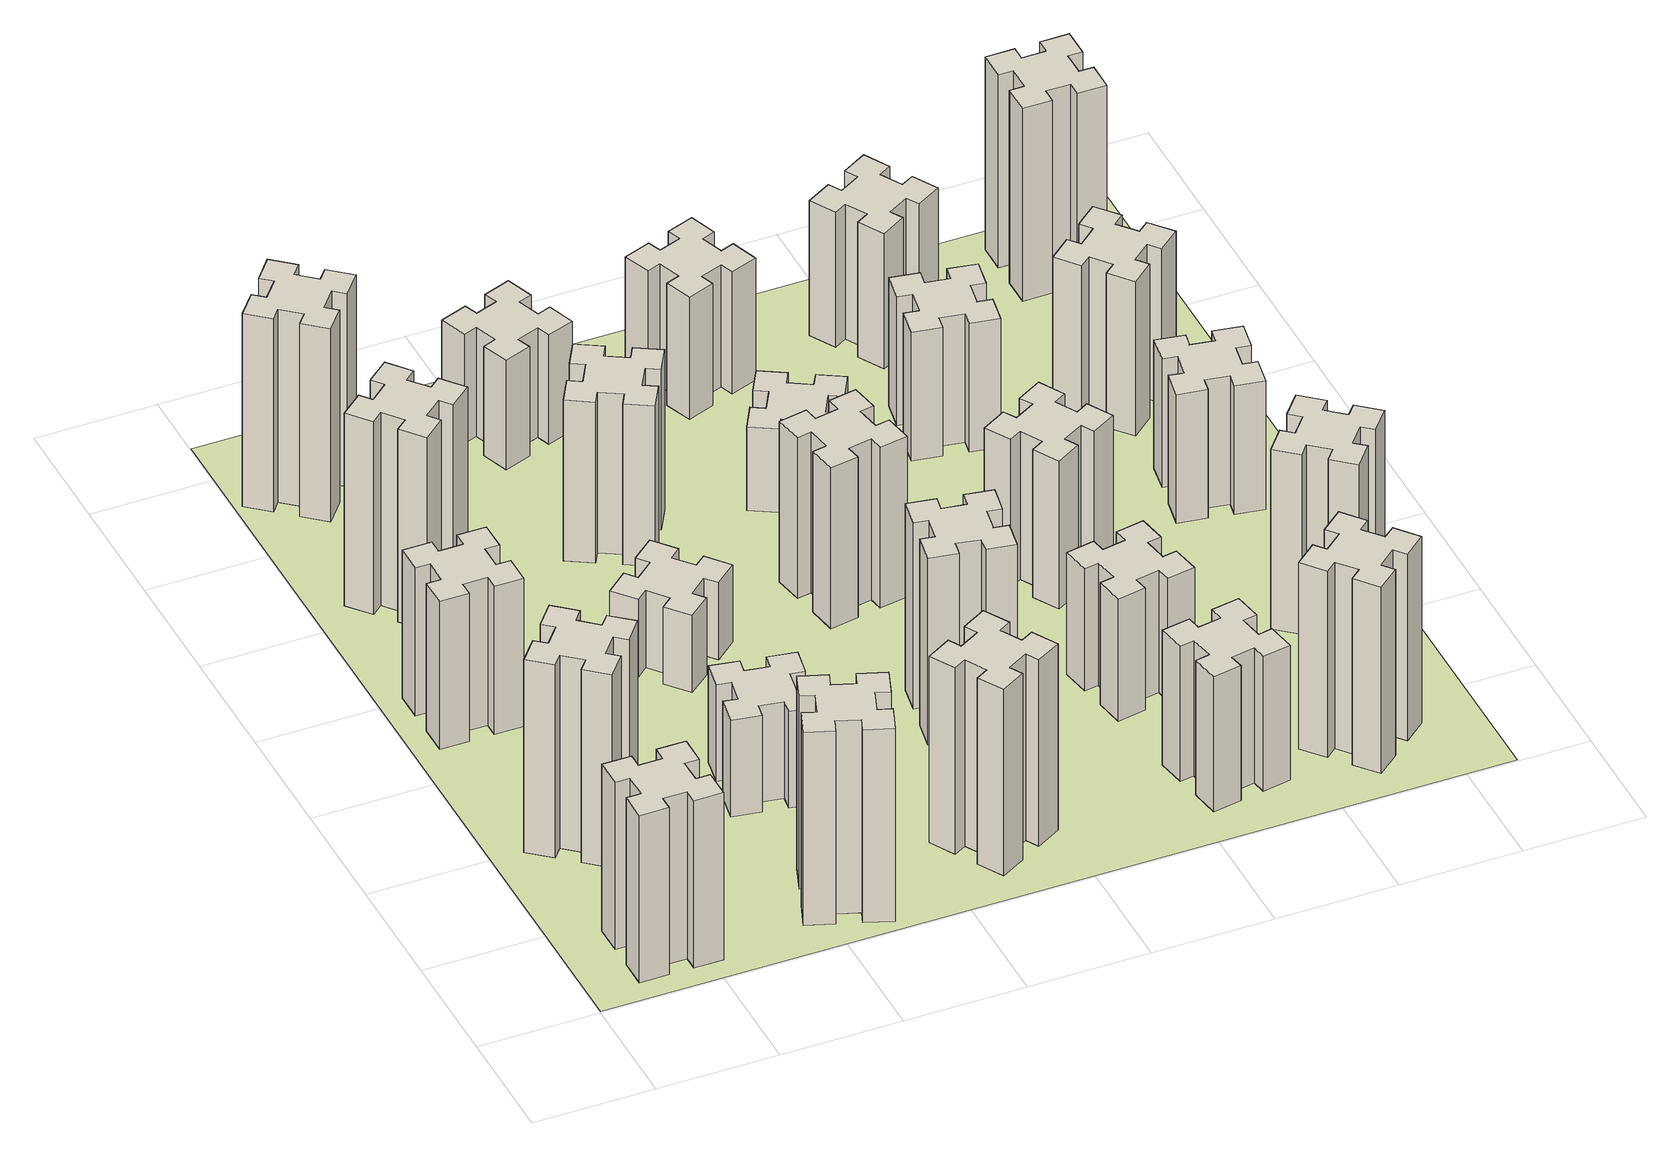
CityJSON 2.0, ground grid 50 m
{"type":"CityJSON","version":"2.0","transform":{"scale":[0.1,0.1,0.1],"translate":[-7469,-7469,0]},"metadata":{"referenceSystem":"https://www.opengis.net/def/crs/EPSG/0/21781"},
"CityObjects":{
"building1":{"type":"Building","attributes":{"class":"1000","function":"1000","usage":"1000","yearOfConstruction":2016,"roofType":"1000","measuredHeight":78,"storeysAboveGround":30,"storeysBelowGround":0},"geometry":[{"type":"Solid","lod":"1","boundaries":[[[[0,1,2,3,4,5,6,7,8,9,10,11,12,13,14,15,16,17,18,19]],[[17,16,20,21]],[[16,15,22,20]],[[15,14,23,22]],[[14,13,24,23]],[[13,12,25,24]],[[12,11,26,25]],[[11,10,27,26]],[[10,9,28,27]],[[9,8,29,28]],[[8,7,30,29]],[[7,6,31,30]],[[6,5,32,31]],[[5,4,33,32]],[[4,3,34,33]],[[3,2,35,34]],[[2,1,36,35]],[[1,0,37,36]],[[0,19,38,37]],[[19,18,39,38]],[[18,17,21,39]],[[24,25,26,27,28,29,30,31,32,33,34,35,36,37,38,39,21,20,22,23]]]]}]},
"building2":{"type":"Building","attributes":{"class":"1000","function":"1000","usage":"1000","yearOfConstruction":2016,"roofType":"1000","measuredHeight":90,"storeysAboveGround":30,"storeysBelowGround":0},"geometry":[{"type":"Solid","lod":"1","boundaries":[[[[40,41,42,43,44,45,46,47,48,49,50,51,52,53,54,55,56,57,58,59]],[[57,56,60,61]],[[56,55,62,60]],[[55,54,63,62]],[[54,53,64,63]],[[53,52,65,64]],[[52,51,66,65]],[[51,50,67,66]],[[50,49,68,67]],[[49,48,69,68]],[[48,47,70,69]],[[47,46,71,70]],[[46,45,72,71]],[[45,44,73,72]],[[44,43,74,73]],[[43,42,75,74]],[[42,41,76,75]],[[41,40,77,76]],[[40,59,78,77]],[[59,58,79,78]],[[58,57,61,79]],[[64,65,66,67,68,69,70,71,72,73,74,75,76,77,78,79,61,60,62,63]]]]}]},
"building3":{"type":"Building","attributes":{"class":"1000","function":"1000","usage":"1000","yearOfConstruction":2016,"roofType":"1000","measuredHeight":69,"storeysAboveGround":30,"storeysBelowGround":0},"geometry":[{"type":"Solid","lod":"1","boundaries":[[[[80,81,82,83,84,85,86,87,88,89,90,91,92,93,94,95,96,97,98,99]],[[97,96,100,101]],[[96,95,102,100]],[[95,94,103,102]],[[94,93,104,103]],[[93,92,105,104]],[[92,91,106,105]],[[91,90,107,106]],[[90,89,108,107]],[[89,88,109,108]],[[88,87,110,109]],[[87,86,111,110]],[[86,85,112,111]],[[85,84,113,112]],[[84,83,114,113]],[[83,82,115,114]],[[82,81,116,115]],[[81,80,117,116]],[[80,99,118,117]],[[99,98,119,118]],[[98,97,101,119]],[[104,105,106,107,108,109,110,111,112,113,114,115,116,117,118,119,101,100,102,103]]]]}]},
"building4":{"type":"Building","attributes":{"class":"1000","function":"1000","usage":"1000","yearOfConstruction":2016,"roofType":"1000","measuredHeight":90,"storeysAboveGround":30,"storeysBelowGround":0},"geometry":[{"type":"Solid","lod":"1","boundaries":[[[[120,121,122,123,124,125,126,127,128,129,130,131,132,133,134,135,136,137,138,139]],[[137,136,140,141]],[[136,135,142,140]],[[135,134,143,142]],[[134,133,144,143]],[[133,132,145,144]],[[132,131,146,145]],[[131,130,147,146]],[[130,129,148,147]],[[129,128,149,148]],[[128,127,150,149]],[[127,126,151,150]],[[126,125,152,151]],[[125,124,153,152]],[[124,123,154,153]],[[123,122,155,154]],[[122,121,156,155]],[[121,120,157,156]],[[120,139,158,157]],[[139,138,159,158]],[[138,137,141,159]],[[144,145,146,147,148,149,150,151,152,153,154,155,156,157,158,159,141,140,142,143]]]]}]},
"building5":{"type":"Building","attributes":{"class":"1000","function":"1000","usage":"1000","yearOfConstruction":2016,"roofType":"1000","measuredHeight":90,"storeysAboveGround":30,"storeysBelowGround":0},"geometry":[{"type":"Solid","lod":"1","boundaries":[[[[160,161,162,163,164,165,166,167,168,169,170,171,172,173,174,175,176,177,178,179]],[[177,176,180,181]],[[176,175,182,180]],[[175,174,183,182]],[[174,173,184,183]],[[173,172,185,184]],[[172,171,186,185]],[[171,170,187,186]],[[170,169,188,187]],[[169,168,189,188]],[[168,167,190,189]],[[167,166,191,190]],[[166,165,192,191]],[[165,164,193,192]],[[164,163,194,193]],[[163,162,195,194]],[[162,161,196,195]],[[161,160,197,196]],[[160,179,198,197]],[[179,178,199,198]],[[178,177,181,199]],[[184,185,186,187,188,189,190,191,192,193,194,195,196,197,198,199,181,180,182,183]]]]}]},
"building6":{"type":"Building","attributes":{"class":"1000","function":"1000","usage":"1000","yearOfConstruction":2016,"roofType":"1000","measuredHeight":90,"storeysAboveGround":30,"storeysBelowGround":0},"geometry":[{"type":"Solid","lod":"1","boundaries":[[[[200,201,202,203,204,205,206,207,208,209,210,211,212,213,214,215,216,217,218,219]],[[217,216,220,221]],[[216,215,222,220]],[[215,214,223,222]],[[214,213,224,223]],[[213,212,225,224]],[[212,211,226,225]],[[211,210,227,226]],[[210,209,228,227]],[[209,208,229,228]],[[208,207,230,229]],[[207,206,231,230]],[[206,205,232,231]],[[205,204,233,232]],[[204,203,234,233]],[[203,202,235,234]],[[202,201,236,235]],[[201,200,237,236]],[[200,219,238,237]],[[219,218,239,238]],[[218,217,221,239]],[[224,225,226,227,228,229,230,231,232,233,234,235,236,237,238,239,221,220,222,223]]]]}]},
"building7":{"type":"Building","attributes":{"class":"1000","function":"1000","usage":"1000","yearOfConstruction":2016,"roofType":"1000","measuredHeight":45,"storeysAboveGround":30,"storeysBelowGround":0},"geometry":[{"type":"Solid","lod":"1","boundaries":[[[[240,241,242,243,244,245,246,247,248,249,250,251,252,253,254,255,256,257,258,259]],[[257,256,260,261]],[[256,255,262,260]],[[255,254,263,262]],[[254,253,264,263]],[[253,252,265,264]],[[252,251,266,265]],[[251,250,267,266]],[[250,249,268,267]],[[249,248,269,268]],[[248,247,270,269]],[[247,246,271,270]],[[246,245,272,271]],[[245,244,273,272]],[[244,243,274,273]],[[243,242,275,274]],[[242,241,276,275]],[[241,240,277,276]],[[240,259,278,277]],[[259,258,279,278]],[[258,257,261,279]],[[264,265,266,267,268,269,270,271,272,273,274,275,276,277,278,279,261,260,262,263]]]]}]},
"building8":{"type":"Building","attributes":{"class":"1000","function":"1000","usage":"1000","yearOfConstruction":2016,"roofType":"1000","measuredHeight":36,"storeysAboveGround":30,"storeysBelowGround":0},"geometry":[{"type":"Solid","lod":"1","boundaries":[[[[280,281,282,283,284,285,286,287,288,289,290,291,292,293,294,295,296,297,298,299]],[[297,296,300,301]],[[296,295,302,300]],[[295,294,303,302]],[[294,293,304,303]],[[293,292,305,304]],[[292,291,306,305]],[[291,290,307,306]],[[290,289,308,307]],[[289,288,309,308]],[[288,287,310,309]],[[287,286,311,310]],[[286,285,312,311]],[[285,284,313,312]],[[284,283,314,313]],[[283,282,315,314]],[[282,281,316,315]],[[281,280,317,316]],[[280,299,318,317]],[[299,298,319,318]],[[298,297,301,319]],[[304,305,306,307,308,309,310,311,312,313,314,315,316,317,318,319,301,300,302,303]]]]}]},
"building9":{"type":"Building","attributes":{"class":"1000","function":"1000","usage":"1000","yearOfConstruction":2016,"roofType":"1000","measuredHeight":87,"storeysAboveGround":30,"storeysBelowGround":0},"geometry":[{"type":"Solid","lod":"1","boundaries":[[[[320,321,322,323,324,325,326,327,328,329,330,331,332,333,334,335,336,337,338,339]],[[337,336,340,341]],[[336,335,342,340]],[[335,334,343,342]],[[334,333,344,343]],[[333,332,345,344]],[[332,331,346,345]],[[331,330,347,346]],[[330,329,348,347]],[[329,328,349,348]],[[328,327,350,349]],[[327,326,351,350]],[[326,325,352,351]],[[325,324,353,352]],[[324,323,354,353]],[[323,322,355,354]],[[322,321,356,355]],[[321,320,357,356]],[[320,339,358,357]],[[339,338,359,358]],[[338,337,341,359]],[[344,345,346,347,348,349,350,351,352,353,354,355,356,357,358,359,341,340,342,343]]]]}]},
"building10":{"type":"Building","attributes":{"class":"1000","function":"1000","usage":"1000","yearOfConstruction":2016,"roofType":"1000","measuredHeight":75,"storeysAboveGround":30,"storeysBelowGround":0},"geometry":[{"type":"Solid","lod":"1","boundaries":[[[[360,361,362,363,364,365,366,367,368,369,370,371,372,373,374,375,376,377,378,379]],[[377,376,380,381]],[[376,375,382,380]],[[375,374,383,382]],[[374,373,384,383]],[[373,372,385,384]],[[372,371,386,385]],[[371,370,387,386]],[[370,369,388,387]],[[369,368,389,388]],[[368,367,390,389]],[[367,366,391,390]],[[366,365,392,391]],[[365,364,393,392]],[[364,363,394,393]],[[363,362,395,394]],[[362,361,396,395]],[[361,360,397,396]],[[360,379,398,397]],[[379,378,399,398]],[[378,377,381,399]],[[384,385,386,387,388,389,390,391,392,393,394,395,396,397,398,399,381,380,382,383]]]]}]},
"building11":{"type":"Building","attributes":{"class":"1000","function":"1000","usage":"1000","yearOfConstruction":2016,"roofType":"1000","measuredHeight":51,"storeysAboveGround":30,"storeysBelowGround":0},"geometry":[{"type":"Solid","lod":"1","boundaries":[[[[400,401,402,403,404,405,406,407,408,409,410,411,412,413,414,415,416,417,418,419]],[[417,416,420,421]],[[416,415,422,420]],[[415,414,423,422]],[[414,413,424,423]],[[413,412,425,424]],[[412,411,426,425]],[[411,410,427,426]],[[410,409,428,427]],[[409,408,429,428]],[[408,407,430,429]],[[407,406,431,430]],[[406,405,432,431]],[[405,404,433,432]],[[404,403,434,433]],[[403,402,435,434]],[[402,401,436,435]],[[401,400,437,436]],[[400,419,438,437]],[[419,418,439,438]],[[418,417,421,439]],[[424,425,426,427,428,429,430,431,432,433,434,435,436,437,438,439,421,420,422,423]]]]}]},
"building12":{"type":"Building","attributes":{"class":"1000","function":"1000","usage":"1000","yearOfConstruction":2016,"roofType":"1000","measuredHeight":87,"storeysAboveGround":30,"storeysBelowGround":0},"geometry":[{"type":"Solid","lod":"1","boundaries":[[[[440,441,442,443,444,445,446,447,448,449,450,451,452,453,454,455,456,457,458,459]],[[457,456,460,461]],[[456,455,462,460]],[[455,454,463,462]],[[454,453,464,463]],[[453,452,465,464]],[[452,451,466,465]],[[451,450,467,466]],[[450,449,468,467]],[[449,448,469,468]],[[448,447,470,469]],[[447,446,471,470]],[[446,445,472,471]],[[445,444,473,472]],[[444,443,474,473]],[[443,442,475,474]],[[442,441,476,475]],[[441,440,477,476]],[[440,459,478,477]],[[459,458,479,478]],[[458,457,461,479]],[[464,465,466,467,468,469,470,471,472,473,474,475,476,477,478,479,461,460,462,463]]]]}]},
"building13":{"type":"Building","attributes":{"class":"1000","function":"1000","usage":"1000","yearOfConstruction":2016,"roofType":"1000","measuredHeight":75,"storeysAboveGround":30,"storeysBelowGround":0},"geometry":[{"type":"Solid","lod":"1","boundaries":[[[[480,481,482,483,484,485,486,487,488,489,490,491,492,493,494,495,496,497,498,499]],[[497,496,500,501]],[[496,495,502,500]],[[495,494,503,502]],[[494,493,504,503]],[[493,492,505,504]],[[492,491,506,505]],[[491,490,507,506]],[[490,489,508,507]],[[489,488,509,508]],[[488,487,510,509]],[[487,486,511,510]],[[486,485,512,511]],[[485,484,513,512]],[[484,483,514,513]],[[483,482,515,514]],[[482,481,516,515]],[[481,480,517,516]],[[480,499,518,517]],[[499,498,519,518]],[[498,497,501,519]],[[504,505,506,507,508,509,510,511,512,513,514,515,516,517,518,519,501,500,502,503]]]]}]},
"building14":{"type":"Building","attributes":{"class":"1000","function":"1000","usage":"1000","yearOfConstruction":2016,"roofType":"1000","measuredHeight":39,"storeysAboveGround":30,"storeysBelowGround":0},"geometry":[{"type":"Solid","lod":"1","boundaries":[[[[520,521,522,523,524,525,526,527,528,529,530,531,532,533,534,535,536,537,538,539]],[[537,536,540,541]],[[536,535,542,540]],[[535,534,543,542]],[[534,533,544,543]],[[533,532,545,544]],[[532,531,546,545]],[[531,530,547,546]],[[530,529,548,547]],[[529,528,549,548]],[[528,527,550,549]],[[527,526,551,550]],[[526,525,552,551]],[[525,524,553,552]],[[524,523,554,553]],[[523,522,555,554]],[[522,521,556,555]],[[521,520,557,556]],[[520,539,558,557]],[[539,538,559,558]],[[538,537,541,559]],[[544,545,546,547,548,549,550,551,552,553,554,555,556,557,558,559,541,540,542,543]]]]}]},
"building15":{"type":"Building","attributes":{"class":"1000","function":"1000","usage":"1000","yearOfConstruction":2016,"roofType":"1000","measuredHeight":63,"storeysAboveGround":30,"storeysBelowGround":0},"geometry":[{"type":"Solid","lod":"1","boundaries":[[[[560,561,562,563,564,565,566,567,568,569,570,571,572,573,574,575,576,577,578,579]],[[577,576,580,581]],[[576,575,582,580]],[[575,574,583,582]],[[574,573,584,583]],[[573,572,585,584]],[[572,571,586,585]],[[571,570,587,586]],[[570,569,588,587]],[[569,568,589,588]],[[568,567,590,589]],[[567,566,591,590]],[[566,565,592,591]],[[565,564,593,592]],[[564,563,594,593]],[[563,562,595,594]],[[562,561,596,595]],[[561,560,597,596]],[[560,579,598,597]],[[579,578,599,598]],[[578,577,581,599]],[[584,585,586,587,588,589,590,591,592,593,594,595,596,597,598,599,581,580,582,583]]]]}]},
"building16":{"type":"Building","attributes":{"class":"1000","function":"1000","usage":"1000","yearOfConstruction":2016,"roofType":"1000","measuredHeight":57,"storeysAboveGround":30,"storeysBelowGround":0},"geometry":[{"type":"Solid","lod":"1","boundaries":[[[[600,601,602,603,604,605,606,607,608,609,610,611,612,613,614,615,616,617,618,619]],[[617,616,620,621]],[[616,615,622,620]],[[615,614,623,622]],[[614,613,624,623]],[[613,612,625,624]],[[612,611,626,625]],[[611,610,627,626]],[[610,609,628,627]],[[609,608,629,628]],[[608,607,630,629]],[[607,606,631,630]],[[606,605,632,631]],[[605,604,633,632]],[[604,603,634,633]],[[603,602,635,634]],[[602,601,636,635]],[[601,600,637,636]],[[600,619,638,637]],[[619,618,639,638]],[[618,617,621,639]],[[624,625,626,627,628,629,630,631,632,633,634,635,636,637,638,639,621,620,622,623]]]]}]},
"building17":{"type":"Building","attributes":{"class":"1000","function":"1000","usage":"1000","yearOfConstruction":2016,"roofType":"1000","measuredHeight":57,"storeysAboveGround":30,"storeysBelowGround":0},"geometry":[{"type":"Solid","lod":"1","boundaries":[[[[640,641,642,643,644,645,646,647,648,649,650,651,652,653,654,655,656,657,658,659]],[[657,656,660,661]],[[656,655,662,660]],[[655,654,663,662]],[[654,653,664,663]],[[653,652,665,664]],[[652,651,666,665]],[[651,650,667,666]],[[650,649,668,667]],[[649,648,669,668]],[[648,647,670,669]],[[647,646,671,670]],[[646,645,672,671]],[[645,644,673,672]],[[644,643,674,673]],[[643,642,675,674]],[[642,641,676,675]],[[641,640,677,676]],[[640,659,678,677]],[[659,658,679,678]],[[658,657,661,679]],[[664,665,666,667,668,669,670,671,672,673,674,675,676,677,678,679,661,660,662,663]]]]}]},
"building18":{"type":"Building","attributes":{"class":"1000","function":"1000","usage":"1000","yearOfConstruction":2016,"roofType":"1000","measuredHeight":69,"storeysAboveGround":30,"storeysBelowGround":0},"geometry":[{"type":"Solid","lod":"1","boundaries":[[[[680,681,682,683,684,685,686,687,688,689,690,691,692,693,694,695,696,697,698,699]],[[697,696,700,701]],[[696,695,702,700]],[[695,694,703,702]],[[694,693,704,703]],[[693,692,705,704]],[[692,691,706,705]],[[691,690,707,706]],[[690,689,708,707]],[[689,688,709,708]],[[688,687,710,709]],[[687,686,711,710]],[[686,685,712,711]],[[685,684,713,712]],[[684,683,714,713]],[[683,682,715,714]],[[682,681,716,715]],[[681,680,717,716]],[[680,699,718,717]],[[699,698,719,718]],[[698,697,701,719]],[[704,705,706,707,708,709,710,711,712,713,714,715,716,717,718,719,701,700,702,703]]]]}]},
"building19":{"type":"Building","attributes":{"class":"1000","function":"1000","usage":"1000","yearOfConstruction":2016,"roofType":"1000","measuredHeight":87,"storeysAboveGround":30,"storeysBelowGround":0},"geometry":[{"type":"Solid","lod":"1","boundaries":[[[[720,721,722,723,724,725,726,727,728,729,730,731,732,733,734,735,736,737,738,739]],[[737,736,740,741]],[[736,735,742,740]],[[735,734,743,742]],[[734,733,744,743]],[[733,732,745,744]],[[732,731,746,745]],[[731,730,747,746]],[[730,729,748,747]],[[729,728,749,748]],[[728,727,750,749]],[[727,726,751,750]],[[726,725,752,751]],[[725,724,753,752]],[[724,723,754,753]],[[723,722,755,754]],[[722,721,756,755]],[[721,720,757,756]],[[720,739,758,757]],[[739,738,759,758]],[[738,737,741,759]],[[744,745,746,747,748,749,750,751,752,753,754,755,756,757,758,759,741,740,742,743]]]]}]},
"building20":{"type":"Building","attributes":{"class":"1000","function":"1000","usage":"1000","yearOfConstruction":2016,"roofType":"1000","measuredHeight":60,"storeysAboveGround":30,"storeysBelowGround":0},"geometry":[{"type":"Solid","lod":"1","boundaries":[[[[760,761,762,763,764,765,766,767,768,769,770,771,772,773,774,775,776,777,778,779]],[[777,776,780,781]],[[776,775,782,780]],[[775,774,783,782]],[[774,773,784,783]],[[773,772,785,784]],[[772,771,786,785]],[[771,770,787,786]],[[770,769,788,787]],[[769,768,789,788]],[[768,767,790,789]],[[767,766,791,790]],[[766,765,792,791]],[[765,764,793,792]],[[764,763,794,793]],[[763,762,795,794]],[[762,761,796,795]],[[761,760,797,796]],[[760,779,798,797]],[[779,778,799,798]],[[778,777,781,799]],[[784,785,786,787,788,789,790,791,792,793,794,795,796,797,798,799,781,780,782,783]]]]}]},
"building21":{"type":"Building","attributes":{"class":"1000","function":"1000","usage":"1000","yearOfConstruction":2016,"roofType":"1000","measuredHeight":63,"storeysAboveGround":30,"storeysBelowGround":0},"geometry":[{"type":"Solid","lod":"1","boundaries":[[[[800,801,802,803,804,805,806,807,808,809,810,811,812,813,814,815,816,817,818,819]],[[817,816,820,821]],[[816,815,822,820]],[[815,814,823,822]],[[814,813,824,823]],[[813,812,825,824]],[[812,811,826,825]],[[811,810,827,826]],[[810,809,828,827]],[[809,808,829,828]],[[808,807,830,829]],[[807,806,831,830]],[[806,805,832,831]],[[805,804,833,832]],[[804,803,834,833]],[[803,802,835,834]],[[802,801,836,835]],[[801,800,837,836]],[[800,819,838,837]],[[819,818,839,838]],[[818,817,821,839]],[[824,825,826,827,828,829,830,831,832,833,834,835,836,837,838,839,821,820,822,823]]]]}]},
"building22":{"type":"Building","attributes":{"class":"1000","function":"1000","usage":"1000","yearOfConstruction":2016,"roofType":"1000","measuredHeight":84,"storeysAboveGround":30,"storeysBelowGround":0},"geometry":[{"type":"Solid","lod":"1","boundaries":[[[[840,841,842,843,844,845,846,847,848,849,850,851,852,853,854,855,856,857,858,859]],[[857,856,860,861]],[[856,855,862,860]],[[855,854,863,862]],[[854,853,864,863]],[[853,852,865,864]],[[852,851,866,865]],[[851,850,867,866]],[[850,849,868,867]],[[849,848,869,868]],[[848,847,870,869]],[[847,846,871,870]],[[846,845,872,871]],[[845,844,873,872]],[[844,843,874,873]],[[843,842,875,874]],[[842,841,876,875]],[[841,840,877,876]],[[840,859,878,877]],[[859,858,879,878]],[[858,857,861,879]],[[864,865,866,867,868,869,870,871,872,873,874,875,876,877,878,879,861,860,862,863]]]]}]},
"building23":{"type":"Building","attributes":{"class":"1000","function":"1000","usage":"1000","yearOfConstruction":2016,"roofType":"1000","measuredHeight":60,"storeysAboveGround":30,"storeysBelowGround":0},"geometry":[{"type":"Solid","lod":"1","boundaries":[[[[880,881,882,883,884,885,886,887,888,889,890,891,892,893,894,895,896,897,898,899]],[[897,896,900,901]],[[896,895,902,900]],[[895,894,903,902]],[[894,893,904,903]],[[893,892,905,904]],[[892,891,906,905]],[[891,890,907,906]],[[890,889,908,907]],[[889,888,909,908]],[[888,887,910,909]],[[887,886,911,910]],[[886,885,912,911]],[[885,884,913,912]],[[884,883,914,913]],[[883,882,915,914]],[[882,881,916,915]],[[881,880,917,916]],[[880,899,918,917]],[[899,898,919,918]],[[898,897,901,919]],[[904,905,906,907,908,909,910,911,912,913,914,915,916,917,918,919,901,900,902,903]]]]}]},
"building24":{"type":"Building","attributes":{"class":"1000","function":"1000","usage":"1000","yearOfConstruction":2016,"roofType":"1000","measuredHeight":72,"storeysAboveGround":30,"storeysBelowGround":0},"geometry":[{"type":"Solid","lod":"1","boundaries":[[[[920,921,922,923,924,925,926,927,928,929,930,931,932,933,934,935,936,937,938,939]],[[937,936,940,941]],[[936,935,942,940]],[[935,934,943,942]],[[934,933,944,943]],[[933,932,945,944]],[[932,931,946,945]],[[931,930,947,946]],[[930,929,948,947]],[[929,928,949,948]],[[928,927,950,949]],[[927,926,951,950]],[[926,925,952,951]],[[925,924,953,952]],[[924,923,954,953]],[[923,922,955,954]],[[922,921,956,955]],[[921,920,957,956]],[[920,939,958,957]],[[939,938,959,958]],[[938,937,941,959]],[[944,945,946,947,948,949,950,951,952,953,954,955,956,957,958,959,941,940,942,943]]]]}]},
"building25":{"type":"Building","attributes":{"class":"1000","function":"1000","usage":"1000","yearOfConstruction":2016,"roofType":"1000","measuredHeight":90,"storeysAboveGround":30,"storeysBelowGround":0},"geometry":[{"type":"Solid","lod":"1","boundaries":[[[[960,961,962,963,964,965,966,967,968,969,970,971,972,973,974,975,976,977,978,979]],[[977,976,980,981]],[[976,975,982,980]],[[975,974,983,982]],[[974,973,984,983]],[[973,972,985,984]],[[972,971,986,985]],[[971,970,987,986]],[[970,969,988,987]],[[969,968,989,988]],[[968,967,990,989]],[[967,966,991,990]],[[966,965,992,991]],[[965,964,993,992]],[[964,963,994,993]],[[963,962,995,994]],[[962,961,996,995]],[[961,960,997,996]],[[960,979,998,997]],[[979,978,999,998]],[[978,977,981,999]],[[984,985,986,987,988,989,990,991,992,993,994,995,996,997,998,999,981,980,982,983]]]]}]},
"landuse1":{"type":"LandUse","attributes":{"name":"plot1","function":"1010"},"geometry":[{"type":"MultiSurface","lod":"1","boundaries":[[[1000,1001,1002,1003]]]}]}
},
"vertices":[
[265,325,0],[265,225,0],[205,225,0],[205,105,0],[325,105,0],[325,165,0],[425,165,0],[425,105,0],[545,105,0],[545,225,0],[485,225,0],[485,325,0],[545,325,0],[545,445,0],[425,445,0],[425,385,0],[325,385,0],[325,445,0],[205,445,0],[205,325,0],[325,385,780],[325,445,780],[425,385,780],[425,445,780],[545,445,780],[545,325,780],[485,325,780],[485,225,780],[545,225,780],[545,105,780],[425,105,780],[425,165,780],[325,165,780],[325,105,780],[205,105,780],[205,225,780],[265,225,780],[265,325,780],[205,325,780],[205,445,780],
[484,1067,0],[408,1132,0],[446,1178,0],[354,1255,0],[277,1163,0],[323,1124,0],[259,1048,0],[213,1086,0],[136,994,0],[228,917,0],[266,963,0],[343,899,0],[304,853,0],[396,776,0],[473,868,0],[427,906,0],[492,983,0],[538,944,0],[615,1036,0],[523,1113,0],[492,983,900],[538,944,900],[427,906,900],[473,868,900],[396,776,900],[304,853,900],[343,899,900],[266,963,900],[228,917,900],[136,994,900],[213,1086,900],[259,1048,900],[323,1124,900],[277,1163,900],[354,1255,900],[446,1178,900],[408,1132,900],[484,1067,900],[523,1113,900],[615,1036,900],
[325,1965,0],[225,1965,0],[225,2025,0],[105,2025,0],[105,1905,0],[165,1905,0],[165,1805,0],[105,1805,0],[105,1685,0],[225,1685,0],[225,1745,0],[325,1745,0],[325,1685,0],[445,1685,0],[445,1805,0],[385,1805,0],[385,1905,0],[445,1905,0],[445,2025,0],[325,2025,0],[385,1905,690],[445,1905,690],[385,1805,690],[445,1805,690],[445,1685,690],[325,1685,690],[325,1745,690],[225,1745,690],[225,1685,690],[105,1685,690],[105,1805,690],[165,1805,690],[165,1905,690],[105,1905,690],[105,2025,690],[225,2025,690],[225,1965,690],[325,1965,690],[325,2025,690],[445,2025,690],
[492,2628,0],[427,2704,0],[473,2743,0],[396,2835,0],[304,2758,0],[343,2712,0],[266,2647,0],[228,2693,0],[136,2616,0],[213,2524,0],[259,2563,0],[323,2486,0],[277,2448,0],[354,2356,0],[446,2433,0],[408,2479,0],[484,2543,0],[523,2497,0],[615,2574,0],[538,2666,0],[484,2543,900],[523,2497,900],[408,2479,900],[446,2433,900],[354,2356,900],[277,2448,900],[323,2486,900],[259,2563,900],[213,2524,900],[136,2616,900],[228,2693,900],[266,2647,900],[343,2712,900],[304,2758,900],[396,2835,900],[473,2743,900],[427,2704,900],[492,2628,900],[538,2666,900],[615,2574,900],
[1029,360,0],[995,266,0],[939,287,0],[897,174,0],[1010,133,0],[1031,189,0],[1125,155,0],[1104,99,0],[1217,57,0],[1258,170,0],[1202,191,0],[1236,285,0],[1292,264,0],[1333,377,0],[1220,418,0],[1200,362,0],[1106,396,0],[1127,452,0],[1014,493,0],[973,380,0],[1106,396,900],[1127,452,900],[1200,362,900],[1220,418,900],[1333,377,900],[1292,264,900],[1236,285,900],[1202,191,900],[1258,170,900],[1217,57,900],[1104,99,900],[1125,155,900],[1031,189,900],[1010,133,900],[897,174,900],[939,287,900],[995,266,900],[1029,360,900],[973,380,900],[1014,493,900],
[384,3387,0],[308,3452,0],[346,3498,0],[254,3575,0],[177,3483,0],[223,3444,0],[159,3368,0],[113,3406,0],[36,3314,0],[128,3237,0],[166,3283,0],[243,3219,0],[204,3173,0],[296,3096,0],[373,3188,0],[327,3226,0],[392,3303,0],[438,3264,0],[515,3356,0],[423,3433,0],[392,3303,900],[438,3264,900],[327,3226,900],[373,3188,900],[296,3096,900],[204,3173,900],[243,3219,900],[166,3283,900],[128,3237,900],[36,3314,900],[113,3406,900],[159,3368,900],[223,3444,900],[177,3483,900],[254,3575,900],[346,3498,900],[308,3452,900],[384,3387,900],[423,3433,900],[515,3356,900],
[1047,916,0],[1145,898,0],[1135,839,0],[1253,818,0],[1274,937,0],[1215,947,0],[1232,1045,0],[1291,1035,0],[1312,1153,0],[1194,1174,0],[1184,1115,0],[1085,1132,0],[1096,1191,0],[977,1212,0],[957,1094,0],[1016,1084,0],[998,985,0],[939,996,0],[918,877,0],[1037,857,0],[998,985,450],[939,996,450],[1016,1084,450],[957,1094,450],[977,1212,450],[1096,1191,450],[1085,1132,450],[1184,1115,450],[1194,1174,450],[1312,1153,450],[1291,1035,450],[1232,1045,450],[1215,947,450],[1274,937,450],[1253,818,450],[1135,839,450],[1145,898,450],[1047,916,450],[1037,857,450],[918,877,450],
[1083,1972,0],[1006,1907,0],[968,1953,0],[876,1876,0],[953,1784,0],[999,1823,0],[1063,1746,0],[1017,1708,0],[1094,1616,0],[1186,1693,0],[1148,1739,0],[1224,1803,0],[1263,1757,0],[1355,1834,0],[1278,1926,0],[1232,1888,0],[1167,1964,0],[1213,2003,0],[1136,2095,0],[1044,2018,0],[1167,1964,360],[1213,2003,360],[1232,1888,360],[1278,1926,360],[1355,1834,360],[1263,1757,360],[1224,1803,360],[1148,1739,360],[1186,1693,360],[1094,1616,360],[1017,1708,360],[1063,1746,360],[999,1823,360],[953,1784,360],[876,1876,360],[968,1953,360],[1006,1907,360],[1083,1972,360],[1044,2018,360],[1136,2095,360],
[1744,496,0],[1657,446,0],[1627,498,0],[1523,438,0],[1583,334,0],[1635,364,0],[1685,277,0],[1633,247,0],[1693,143,0],[1797,203,0],[1767,255,0],[1854,305,0],[1884,253,0],[1988,313,0],[1928,417,0],[1876,387,0],[1826,474,0],[1878,504,0],[1818,608,0],[1714,548,0],[1826,474,870],[1878,504,870],[1876,387,870],[1928,417,870],[1988,313,870],[1884,253,870],[1854,305,870],[1767,255,870],[1797,203,870],[1693,143,870],[1633,247,870],[1685,277,870],[1635,364,870],[1583,334,870],[1523,438,870],[1627,498,870],[1657,446,870],[1744,496,870],[1714,548,870],[1818,608,870],
[1314,2666,0],[1227,2716,0],[1257,2768,0],[1153,2828,0],[1093,2724,0],[1145,2694,0],[1095,2607,0],[1043,2637,0],[983,2533,0],[1087,2473,0],[1117,2525,0],[1204,2475,0],[1174,2423,0],[1278,2363,0],[1338,2467,0],[1286,2497,0],[1336,2584,0],[1388,2554,0],[1448,2658,0],[1344,2718,0],[1336,2584,750],[1388,2554,750],[1286,2497,750],[1338,2467,750],[1278,2363,750],[1174,2423,750],[1204,2475,750],[1117,2525,750],[1087,2473,750],[983,2533,750],[1043,2637,750],[1095,2607,750],[1145,2694,750],[1093,2724,750],[1153,2828,750],[1257,2768,750],[1227,2716,750],[1314,2666,750],[1344,2718,750],[1448,2658,750],
[1125,3456,0],[1031,3422,0],[1010,3478,0],[897,3437,0],[939,3324,0],[995,3345,0],[1029,3251,0],[973,3230,0],[1014,3117,0],[1127,3159,0],[1106,3215,0],[1200,3249,0],[1220,3193,0],[1333,3234,0],[1292,3347,0],[1236,3326,0],[1202,3420,0],[1258,3440,0],[1217,3553,0],[1104,3512,0],[1202,3420,510],[1258,3440,510],[1236,3326,510],[1292,3347,510],[1333,3234,510],[1220,3193,510],[1200,3249,510],[1106,3215,510],[1127,3159,510],[1014,3117,510],[973,3230,510],[1029,3251,510],[995,3345,510],[939,3324,510],[897,3437,510],[1010,3478,510],[1031,3422,510],[1125,3456,510],[1104,3512,510],[1217,3553,510],
[2055,1047,0],[2072,1145,0],[2131,1135,0],[2152,1253,0],[2034,1274,0],[2024,1215,0],[1925,1232,0],[1936,1291,0],[1817,1312,0],[1797,1194,0],[1856,1184,0],[1838,1085,0],[1779,1096,0],[1758,977,0],[1877,957,0],[1887,1016,0],[1985,998,0],[1975,939,0],[2093,918,0],[2114,1037,0],[1985,998,870],[1975,939,870],[1887,1016,870],[1877,957,870],[1758,977,870],[1779,1096,870],[1838,1085,870],[1856,1184,870],[1797,1194,870],[1817,1312,870],[1936,1291,870],[1925,1232,870],[2024,1215,870],[2034,1274,870],[2152,1253,870],[2131,1135,870],[2072,1145,870],[2055,1047,870],[2114,1037,870],[2093,918,870],
[1972,1925,0],[1955,2024,0],[2014,2034,0],[1993,2152,0],[1875,2131,0],[1885,2072,0],[1787,2055,0],[1777,2114,0],[1658,2093,0],[1679,1975,0],[1738,1985,0],[1756,1887,0],[1697,1877,0],[1717,1758,0],[1836,1779,0],[1825,1838,0],[1924,1856,0],[1934,1797,0],[2052,1817,0],[2031,1936,0],[1924,1856,750],[1934,1797,750],[1825,1838,750],[1836,1779,750],[1717,1758,750],[1697,1877,750],[1756,1887,750],[1738,1985,750],[1679,1975,750],[1658,2093,750],[1777,2114,750],[1787,2055,750],[1885,2072,750],[1875,2131,750],[1993,2152,750],[2014,2034,750],[1955,2024,750],[1972,1925,750],[2031,1936,750],[2052,1817,750],
[2026,2497,0],[2076,2584,0],[2128,2554,0],[2188,2658,0],[2084,2718,0],[2054,2666,0],[1967,2716,0],[1997,2768,0],[1893,2828,0],[1833,2724,0],[1885,2694,0],[1835,2607,0],[1783,2637,0],[1723,2533,0],[1827,2473,0],[1857,2525,0],[1944,2475,0],[1914,2423,0],[2018,2363,0],[2078,2467,0],[1944,2475,390],[1914,2423,390],[1857,2525,390],[1827,2473,390],[1723,2533,390],[1783,2637,390],[1835,2607,390],[1885,2694,390],[1833,2724,390],[1893,2828,390],[1997,2768,390],[1967,2716,390],[2054,2666,390],[2084,2718,390],[2188,2658,390],[2128,2554,390],[2076,2584,390],[2026,2497,390],[2078,2467,390],[2018,2363,390],
[2665,258,0],[2764,276,0],[2774,217,0],[2892,237,0],[2871,356,0],[2812,345,0],[2795,444,0],[2854,454,0],[2833,572,0],[2715,551,0],[2725,492,0],[2627,475,0],[2617,534,0],[2498,513,0],[2519,395,0],[2578,405,0],[2596,307,0],[2537,297,0],[2557,178,0],[2676,199,0],[2596,307,630],[2537,297,630],[2578,405,630],[2519,395,630],[2498,513,630],[2617,534,630],[2627,475,630],[2725,492,630],[2715,551,630],[2833,572,630],[2854,454,630],[2795,444,630],[2812,345,630],[2871,356,630],[2892,237,630],[2774,217,630],[2764,276,630],[2665,258,630],[2676,199,630],[2557,178,630],
[1865,3456,0],[1771,3422,0],[1750,3478,0],[1637,3437,0],[1679,3324,0],[1735,3345,0],[1769,3251,0],[1713,3230,0],[1754,3117,0],[1867,3159,0],[1846,3215,0],[1940,3249,0],[1960,3193,0],[2073,3234,0],[2032,3347,0],[1976,3326,0],[1942,3420,0],[1998,3440,0],[1957,3553,0],[1844,3512,0],[1942,3420,570],[1998,3440,570],[1976,3326,570],[2032,3347,570],[2073,3234,570],[1960,3193,570],[1940,3249,570],[1846,3215,570],[1867,3159,570],[1754,3117,570],[1713,3230,570],[1769,3251,570],[1735,3345,570],[1679,3324,570],[1637,3437,570],[1750,3478,570],[1771,3422,570],[1865,3456,570],[1844,3512,570],[1957,3553,570],
[2625,1132,0],[2527,1115,0],[2517,1174,0],[2398,1153,0],[2419,1035,0],[2478,1045,0],[2496,947,0],[2437,937,0],[2457,818,0],[2576,839,0],[2565,898,0],[2664,916,0],[2674,857,0],[2792,877,0],[2771,996,0],[2712,985,0],[2695,1084,0],[2754,1094,0],[2733,1212,0],[2615,1191,0],[2695,1084,570],[2754,1094,570],[2712,985,570],[2771,996,570],[2792,877,570],[2674,857,570],[2664,916,570],[2565,898,570],[2576,839,570],[2457,818,570],[2437,937,570],[2496,947,570],[2478,1045,570],[2419,1035,570],[2398,1153,570],[2517,1174,570],[2527,1115,570],[2625,1132,570],[2615,1191,570],[2733,1212,570],
[2475,1744,0],[2525,1657,0],[2473,1627,0],[2533,1523,0],[2637,1583,0],[2607,1635,0],[2694,1685,0],[2724,1633,0],[2828,1693,0],[2768,1797,0],[2716,1767,0],[2666,1854,0],[2718,1884,0],[2658,1988,0],[2554,1928,0],[2584,1876,0],[2497,1826,0],[2467,1878,0],[2363,1818,0],[2423,1714,0],[2497,1826,690],[2467,1878,690],[2584,1876,690],[2554,1928,690],[2658,1988,690],[2718,1884,690],[2666,1854,690],[2716,1767,690],[2768,1797,690],[2828,1693,690],[2724,1633,690],[2694,1685,690],[2607,1635,690],[2637,1583,690],[2533,1523,690],[2473,1627,690],[2525,1657,690],[2475,1744,690],[2423,1714,690],[2363,1818,690],
[3268,259,0],[3344,323,0],[3383,277,0],[3475,354,0],[3398,446,0],[3352,408,0],[3287,484,0],[3333,523,0],[3256,615,0],[3164,538,0],[3203,492,0],[3126,427,0],[3088,473,0],[2996,396,0],[3073,304,0],[3119,343,0],[3183,266,0],[3137,228,0],[3214,136,0],[3306,213,0],[3183,266,870],[3137,228,870],[3119,343,870],[3073,304,870],[2996,396,870],[3088,473,870],[3126,427,870],[3203,492,870],[3164,538,870],[3256,615,870],[3333,523,870],[3287,484,870],[3352,408,870],[3398,446,870],[3475,354,870],[3383,277,870],[3344,323,870],[3268,259,870],[3306,213,870],[3214,136,870],
[2664,2795,0],[2565,2812,0],[2576,2871,0],[2457,2892,0],[2437,2774,0],[2496,2764,0],[2478,2665,0],[2419,2676,0],[2398,2557,0],[2517,2537,0],[2527,2596,0],[2625,2578,0],[2615,2519,0],[2733,2498,0],[2754,2617,0],[2695,2627,0],[2712,2725,0],[2771,2715,0],[2792,2833,0],[2674,2854,0],[2712,2725,600],[2771,2715,600],[2695,2627,600],[2754,2617,600],[2733,2498,600],[2615,2519,600],[2625,2578,600],[2527,2596,600],[2517,2537,600],[2398,2557,600],[2419,2676,600],[2478,2665,600],[2496,2764,600],[2437,2774,600],[2457,2892,600],[2576,2871,600],[2565,2812,600],[2664,2795,600],[2674,2854,600],[2792,2833,600],
[2716,3347,0],[2666,3434,0],[2718,3464,0],[2658,3568,0],[2554,3508,0],[2584,3456,0],[2497,3406,0],[2467,3458,0],[2363,3398,0],[2423,3294,0],[2475,3324,0],[2525,3237,0],[2473,3207,0],[2533,3103,0],[2637,3163,0],[2607,3215,0],[2694,3265,0],[2724,3213,0],[2828,3273,0],[2768,3377,0],[2694,3265,630],[2724,3213,630],[2607,3215,630],[2637,3163,630],[2533,3103,630],[2473,3207,630],[2525,3237,630],[2475,3324,630],[2423,3294,630],[2363,3398,630],[2467,3458,630],[2497,3406,630],[2584,3456,630],[2554,3508,630],[2658,3568,630],[2718,3464,630],[2666,3434,630],[2716,3347,630],[2768,3377,630],[2828,3273,630],
[3487,1006,0],[3552,1083,0],[3598,1044,0],[3675,1136,0],[3583,1213,0],[3544,1167,0],[3468,1232,0],[3506,1278,0],[3414,1355,0],[3337,1263,0],[3383,1224,0],[3319,1148,0],[3273,1186,0],[3196,1094,0],[3288,1017,0],[3326,1063,0],[3403,999,0],[3364,953,0],[3456,876,0],[3533,968,0],[3403,999,840],[3364,953,840],[3326,1063,840],[3288,1017,840],[3196,1094,840],[3273,1186,840],[3319,1148,840],[3383,1224,840],[3337,1263,840],[3414,1355,840],[3506,1278,840],[3468,1232,840],[3544,1167,840],[3583,1213,840],[3675,1136,840],[3598,1044,840],[3552,1083,840],[3487,1006,840],[3533,968,840],[3456,876,840],
[3267,1856,0],[3365,1838,0],[3355,1779,0],[3473,1758,0],[3494,1877,0],[3435,1887,0],[3452,1985,0],[3511,1975,0],[3532,2093,0],[3414,2114,0],[3404,2055,0],[3305,2072,0],[3316,2131,0],[3197,2152,0],[3177,2034,0],[3236,2024,0],[3218,1925,0],[3159,1936,0],[3138,1817,0],[3257,1797,0],[3218,1925,600],[3159,1936,600],[3236,2024,600],[3177,2034,600],[3197,2152,600],[3316,2131,600],[3305,2072,600],[3404,2055,600],[3414,2114,600],[3532,2093,600],[3511,1975,600],[3452,1985,600],[3435,1887,600],[3494,1877,600],[3473,1758,600],[3355,1779,600],[3365,1838,600],[3267,1856,600],[3257,1797,600],[3138,1817,600],
[3352,2628,0],[3287,2704,0],[3333,2743,0],[3256,2835,0],[3164,2758,0],[3203,2712,0],[3126,2647,0],[3088,2693,0],[2996,2616,0],[3073,2524,0],[3119,2563,0],[3183,2486,0],[3137,2448,0],[3214,2356,0],[3306,2433,0],[3268,2479,0],[3344,2543,0],[3383,2497,0],[3475,2574,0],[3398,2666,0],[3344,2543,720],[3383,2497,720],[3268,2479,720],[3306,2433,720],[3214,2356,720],[3137,2448,720],[3183,2486,720],[3119,2563,720],[3073,2524,720],[2996,2616,720],[3088,2693,720],[3126,2647,720],[3203,2712,720],[3164,2758,720],[3256,2835,720],[3333,2743,720],[3287,2704,720],[3352,2628,720],[3398,2666,720],[3475,2574,720],
[3285,3325,0],[3385,3325,0],[3385,3265,0],[3505,3265,0],[3505,3385,0],[3445,3385,0],[3445,3485,0],[3505,3485,0],[3505,3605,0],[3385,3605,0],[3385,3545,0],[3285,3545,0],[3285,3605,0],[3165,3605,0],[3165,3485,0],[3225,3485,0],[3225,3385,0],[3165,3385,0],[3165,3265,0],[3285,3265,0],[3225,3385,900],[3165,3385,900],[3225,3485,900],[3165,3485,900],[3165,3605,900],[3285,3605,900],[3285,3545,900],[3385,3545,900],[3385,3605,900],[3505,3605,900],[3505,3485,900],[3445,3485,900],[3445,3385,900],[3505,3385,900],[3505,3265,900],[3385,3265,900],[3385,3325,900],[3285,3325,900],[3285,3265,900],[3165,3265,900],
[5,3705,0],[3705,3705,0],[3705,5,0],[5,5,0]
]}
